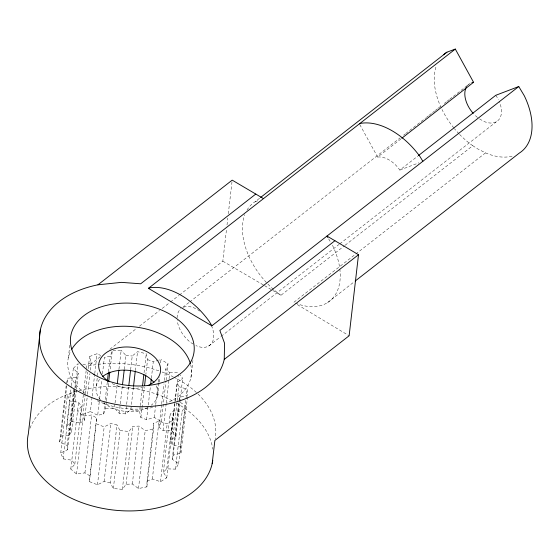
<?xml version="1.0" encoding="UTF-8"?>
<svg xmlns="http://www.w3.org/2000/svg" width="560" height="560" viewBox="0 0 560 560"><rect width="100%" height="100%" fill="white"/><g stroke="black" fill="none" stroke-linecap="round" stroke-linejoin="round"><path stroke-width="0.42" stroke-dasharray="2.8 2.1" d="M74.102 390.152L74.27 391.853L67.424 395.059L69.867 400.988L78.561 402.283L81.515 406.217L77.483 411.145L83.244 416.129L91.63 414.988L96.614 417.928L96.103 423.724L104.174 426.902L110.81 423.514L116.963 424.956L110.264 482.86L113.351 488.523L122.353 489.342L126.084 484.302L132.335 483.987L138.495 488.544L146.86 486.864L147.042 481.04L153.741 423.136L159.019 421.134L167.181 423.787L173.474 419.895L170.079 414.295L173.467 410.942L182.217 411.236L185.339 405.811L179.662 401.891M146.86 486.864L153.559 428.967L153.741 423.136M110.264 482.86L104.111 481.418L97.475 484.799L89.404 481.621L96.614 417.928M68.355 357.798L69.839 344.932M89.915 475.825L84.931 472.885L76.545 474.033L70.784 469.042L74.816 464.114L71.862 460.18L63.168 458.885L60.725 452.956L67.571 449.75L67.158 445.508L59.661 441.994L66.36 384.097M59.661 441.994L60.956 436.142L66.759 386.022M67.158 382.564L67.655 378.245L76.132 377.314L78.337 373.492L73.332 368.375L78.141 363.615L75.341 387.807M60.725 452.956L67.424 395.059M60.956 436.142L69.433 435.211L71.638 431.389L66.633 426.272L71.232 386.519M71.337 385.658L73.332 368.375M63.168 458.885L69.867 400.988M67.158 445.508L73.759 388.472M67.571 449.75L74.27 391.853M69.433 435.211L74.837 388.549M74.935 387.688L76.132 377.314M66.633 426.272L71.442 421.512L74.942 391.265M71.638 431.389L76.433 389.907M76.538 389.046L78.337 373.492M70.784 469.042L78.561 402.283M74.816 464.114L81.515 406.217M71.442 421.512L80.087 423.017L83.489 393.638M83.587 392.77L86.289 369.439M86.387 368.578L86.786 365.12L91.217 362.376L89.579 356.538L97.069 353.689L100.73 355.53M80.087 423.017L84.518 420.28L82.88 414.435L85.176 394.562M85.281 393.694L87.78 372.092M88.179 368.634L89.579 356.538M76.545 474.033L83.244 416.129M84.518 420.28L87.423 395.22M87.521 394.352L89.922 373.611M90.321 370.153L91.217 362.376M82.88 414.435L90.37 411.593L92.071 396.9M92.169 396.032L94.668 374.43M94.766 373.569L97.069 353.689M84.931 472.885L91.63 414.988M96.32 385.91L97.412 376.474M97.51 375.613L98.007 371.329M89.404 481.621L96.103 423.724M106.386 401.625L105.588 408.534L103.586 414.092L97.692 415.275L99.491 399.721M99.589 398.853L101.787 379.841M102.487 373.793L104.391 357.371L110.285 356.188L112.287 350.637L109.886 371.378M103.586 414.092L107.282 382.116M108.486 371.749L110.285 356.188M106.484 400.757L108.584 382.613M97.475 484.799L104.174 426.902M104.111 481.418L110.81 423.514M133.427 387.121L130.83 409.591L125.531 413.896L119.189 413.315L114.464 408.093L114.961 403.774M115.059 402.913L117.159 384.762M118.958 369.208L121.163 350.196L113.092 350.595M119.189 413.315L120.19 404.677M120.288 403.809L122.388 385.665M124.292 369.243L125.888 355.418L121.163 350.196M113.351 488.523L120.05 430.619L116.963 424.956M125.531 413.896L126.532 405.251M126.63 404.39L128.73 386.246M130.627 369.824L132.23 355.999L137.529 351.687L146.258 353.731L147.574 359.59L145.873 374.283M135.331 370.699L137.529 351.687M122.353 489.342L129.052 431.445L132.783 426.398L139.034 426.09L145.194 430.64L153.559 428.967M126.084 484.302L132.783 426.398M147.042 481.04L152.32 479.031L160.482 481.684L166.768 477.799L163.373 472.192L166.768 468.839L175.518 469.133L178.64 463.708L172.249 459.298L173.166 455.175L180.999 453.061L180.411 447.034L172.137 444.577L170.415 440.398L175.973 436.24L171.787 430.661L163.051 430.584L158.998 427.07L161.315 421.589L154.245 417.417L146.566 419.727L140.875 417.487L139.559 411.635L140.154 406.448M140.259 405.587L142.359 387.436M144.053 372.743L146.258 353.731M132.335 483.987L139.034 426.09M140.875 417.487L144.375 387.247M138.495 488.544L145.194 430.64M146.566 419.727L148.162 405.902M148.267 405.041L150.465 386.029M151.368 378.252L153.265 361.83L157.871 360.444M154.245 417.417L155.645 405.314M155.743 404.453L158.242 382.851M158.347 381.983L158.648 379.393M160.545 362.971L160.944 359.52L158.641 360.213M157.605 395.808L159.096 382.942M159.194 382.081L159.789 376.936M152.32 479.031L159.019 421.134M158.998 427.07L161.595 404.6M161.693 403.739L163.996 383.859M164.395 380.408L165.697 369.173L168.014 363.692L160.944 359.52M161.315 421.589L166.012 380.975M166.117 380.107L168.014 363.692M163.051 430.584L166.152 403.795M166.25 402.934L168.952 379.596M169.05 378.735L169.75 372.687L165.697 369.173M160.482 481.684L167.181 423.787M163.373 472.192L170.079 414.295M166.768 468.839L173.467 410.942M170.415 440.398L174.818 402.374M174.916 401.513L177.114 382.501L182.672 378.343L180.054 374.857M171.787 430.661L175.084 402.143M175.182 401.282L178.283 374.493M166.768 477.799L173.474 419.895M172.137 444.577L177.135 401.373M177.233 400.505L178.836 386.68L177.114 382.501M172.249 459.298L178.948 401.401L179.865 397.278L187.698 395.164L187.11 389.137L178.836 386.68M173.166 455.175L179.466 400.729M179.564 399.868L179.865 397.278M175.973 436.24L182.672 378.343M175.518 469.133L182.217 411.236M180.411 447.034L185.913 399.504M186.011 398.643L187.11 389.137M178.64 463.708L185.339 405.811M180.999 453.061L187.495 396.893M190.925 377.601L192.906 360.444M179.438 295.015L222.817 261.191L226.513 229.285M227.01 224.973L227.808 218.078M228.305 213.766L232.001 181.86M66.549 383.257L67.655 378.245M246.981 210.154A62.16 38.703 52.1 0 1 255.115 201.74L259.945 197.974M100.254 356.748L88.55 365.876A93.24 61.663 6.6 0 1 159.642 371.119M109.893 349.237L136.752 328.3M139.503 326.151L159.474 310.583M162.225 308.434L169.799 302.533M170.492 301.994L178.752 295.554M182.812 307.321L189.021 302.484M189.714 301.945L400.155 137.872M403.606 135.184L404.985 134.106M405.671 133.567L425.684 117.971M426.37 117.432L428.442 115.815M429.135 115.283L431.893 113.127M432.586 112.588L434.651 110.978M435.344 110.439L437.409 108.822M438.102 108.283L440.174 106.673M444.311 103.446L446.383 101.829M447.069 101.29L449.141 99.68M449.834 99.141L452.592 96.992M453.285 96.453L469.84 83.538M359.821 124.6L377.657 157.066L401.114 138.782M377.657 157.066A23.31 14.511 52.1 0 1 399.868 170.072L417.802 156.086M208.733 346.017L220.465 336.868M221.151 336.336L339.136 244.349M339.829 243.81L496.447 121.695M272.769 290.458L280.973 295.267L344.449 245.777M345.135 245.238L472.78 145.719L477.785 148.939L485.506 152.88A62.16 38.703 52.1 0 0 513.933 155.603M485.506 152.88L293.699 302.428A62.16 38.703 52.1 0 0 339.836 269.052M327.551 302.596L354.459 281.617M399.868 170.072L418.894 162.82M255.115 201.74L259.686 200.032M105.588 408.534L114.464 408.093M169.75 372.687L178.486 372.764M125.888 355.418L132.23 355.999M120.05 430.619L129.052 431.445M82.859 364.434L86.786 365.12M130.83 409.591L139.559 411.635M147.574 359.59L153.265 361.83M90.37 411.593L97.692 415.275M479.577 118.923L483.623 121.289A23.31 14.511 52.1 0 0 499.128 101.241M222.817 261.191L263.823 285.215M264.572 285.656L272.027 290.024M193.298 344.078L191.149 342.818A23.31 14.511 52.1 0 1 177.205 320.278M297.444 304.682L349.132 335.776M328.65 238.889L331.191 243.145M472.78 145.719A62.16 38.703 52.1 0 1 459.585 134.421M458.997 133.812A62.16 38.703 52.1 0 1 454.447 128.688M453.901 128.023A62.16 38.703 52.1 0 1 442.015 109.515M441.273 107.954A62.16 38.703 52.1 0 1 436.331 65.926M280.973 295.267A62.16 38.703 52.1 0 1 274.148 289.975M273.483 289.394A62.16 38.703 52.1 0 1 244.811 214.662M332.465 245.266A62.16 38.703 52.1 0 1 339.724 268.205M477.547 117.495A23.31 14.511 52.1 0 1 474.39 114.632M467.026 86.086A23.31 14.511 52.1 0 1 471.233 82.88M495.768 95.298A23.31 14.511 52.1 0 1 498.421 99.729M211.414 325.556A23.31 14.511 52.1 0 1 195.909 345.604M177.086 317.828A23.31 14.511 52.1 0 1 180.88 308.728M183.512 307.202A23.31 14.511 52.1 0 1 199.71 311.059M162.092 372.008A93.24 61.663 6.6 0 1 173.166 376.782M173.922 377.16A93.24 61.663 6.6 0 1 197.393 393.407M198.044 394.037A93.24 61.663 6.6 0 1 215.194 438.802M156.135 385.826A31.08 20.552 6.6 0 1 151.27 405.209M147.819 407.456A31.08 20.552 6.6 0 1 103.257 402.598M100.45 399.805A31.08 20.552 6.6 0 1 100.065 378.896M143.556 387.03A31.08 20.552 6.6 0 1 111.895 383.46M30.037 428.162A93.24 61.663 6.6 0 1 78.218 390.845M79.058 390.621A93.24 61.663 6.6 0 1 173.481 401.478M176.386 403.074A93.24 61.663 6.6 0 1 212.772 449.183M190.645 364.532A62.16 41.111 6.6 0 1 166.67 403.165M152.565 407.512A62.16 41.111 6.6 0 1 96.411 400.372M84.924 393.358A62.16 41.111 6.6 0 1 70.966 350.693"/><path stroke-width="0.84" d="M263.501 198.618L232.197 180.138L97.93 284.816A93.24 61.663 6.6 0 0 74.774 389.403A93.24 61.663 6.6 0 0 224.245 359.401L224.567 343.266L219.842 330.449L334.929 240.723L358.512 254.716L349.132 335.776L214.865 440.454L212.184 463.617M40.39 329.679L28.329 433.902A93.24 61.663 6.6 0 0 109.41 509.523A93.24 61.663 6.6 0 0 212.779 460.285M107.387 381.248L108.381 372.61M108.689 381.745L109.788 372.239M117.362 383.033L118.86 370.076M122.493 384.797L124.187 370.111M128.828 385.378L130.529 370.685M133.532 386.253L135.226 371.567M142.555 385.707L143.857 374.472M144.578 385.518L145.775 375.144M150.668 384.3L151.263 379.113M255.787 194.054L140.7 283.787L121.436 282.366L97.93 284.816M260.638 197.435L446.929 52.192L455.308 49.07L473.564 82.299L401.807 138.243M355.152 281.078L519.358 153.048A62.16 38.703 52.1 0 0 524.272 95.725L518.763 86.534L211.862 325.808L148.414 288.344L455.308 49.07M418.495 155.547L495.768 95.298L518.763 86.534M224.245 359.401L358.512 254.716M359.401 123.844L360.766 123.34A62.16 38.703 52.1 0 1 420.112 156.744L422.856 161.308M148.414 288.344L149.772 287.84A62.16 38.703 52.1 0 1 209.125 321.244L211.862 325.808M334.929 240.723L326.956 236.054L327.803 237.468M443.569 54.733A62.16 38.703 52.1 0 1 446.929 52.192M473.214 113.365A23.31 14.511 52.1 0 1 466.592 86.737M471.982 82.628A23.31 14.511 52.1 0 1 473.564 82.299M109.081 381.801A31.08 20.552 6.6 0 1 107.933 351.582A31.08 20.552 6.6 0 1 153.146 355.789A31.08 20.552 6.6 0 1 148.155 385.434M102.655 376.509A31.08 20.552 6.6 0 1 153.986 382.529M71.813 349.188A62.16 41.111 6.6 0 1 135.03 326.942A62.16 41.111 6.6 0 1 190.435 363.755M93.954 374.451A62.16 41.111 6.6 0 0 193.599 354.438A62.16 41.111 6.6 0 0 109.389 304.724A62.16 41.111 6.6 0 0 93.954 374.451"/></g></svg>
